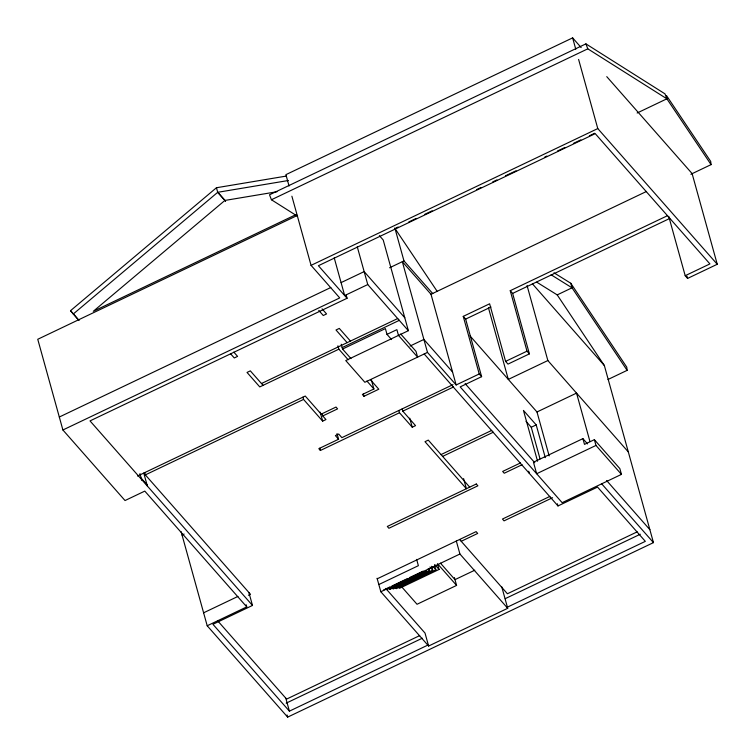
<?xml version="1.0" encoding="UTF-8"?>
<svg xmlns="http://www.w3.org/2000/svg" width="755" height="755" viewBox="0 0 755 755"><rect width="100%" height="100%" fill="white"/><g stroke="black" fill="none" stroke-linecap="round" stroke-linejoin="round"><path stroke-width="1.13" d="M78.671 320.195L70.517 310.692L216.449 187.74L286.202 176.094M73.244 314.033L217.714 192.308L288.401 180.502M581.161 47.565L572.63 37.873L285.909 174.65L289.052 185.994M690.891 174.254L711.068 164.628L666.882 98.811L664.985 93.856L585.908 43.865L269.526 194.799L271.423 199.754L297.489 216.232M271.423 199.754L587.805 48.83L666.882 98.811L637.144 113.005M296.13 214.552L93.299 311.305L224.886 200.443L276.981 191.742M297.545 215.345L37.75 339.278L62.901 429.982L125.028 500.546L144.8 491.109L246.753 606.897L207.2 625.763L181.106 531.652M291.883 196.196L311.06 265.354L597.781 128.577L717.25 264.269L687.588 278.416L685.2 275.698L668.741 216.355M396.054 228.01L398.178 227M408.804 221.932L416.231 218.384M424.735 214.335L432.162 210.787M476.773 189.505L481.02 187.476M492.704 181.908L496.95 179.879M505.444 175.83L516.071 170.762M544.742 157.078L546.865 156.068M557.492 151L564.919 147.452M573.423 143.403L580.85 139.854M589.353 135.806L594.657 133.267M59.315 417.024L330.822 287.504M341.081 282.606L364.155 271.602L404.774 317.732M389.589 267.77L403.972 260.909L432.785 293.629M62.901 429.982L339.731 297.923L311.06 265.354M621.459 474.385L595.978 445.441L536.654 473.734L533.455 462.22L582.898 438.636L584.493 444.393L594.374 439.674L619.864 468.628L621.459 474.385L562.145 502.679L460.191 386.89L481.614 376.679L479.227 373.961L456.152 384.965L427.481 352.406L364.863 382.275L345.752 360.56L408.37 330.69L367.751 284.559L344.676 295.564L334.21 257.814M346.168 295.035L347.064 298.272L90.015 420.903L252.491 605.444L212.938 624.309L289.401 711.153L427.821 645.119M427.481 352.406L402.33 261.702L431.001 294.261L646.535 191.44M261.466 383.531L397.781 318.497M348.206 359.795L338.863 349.178L259.767 386.909L247.027 372.432L250.32 370.865L263.061 385.333M342.157 347.602L399.47 320.262M341.222 344.223L342.553 349.046L385.399 328.604L386.994 334.371L391.581 339.58M386.994 334.371L396.885 329.652L398.48 335.409L417.6 357.115L415.996 351.358L400.707 333.993M479.227 373.961L463.249 316.373L489.617 303.793L505.586 361.381L507.983 364.099L529.397 353.878L527.009 351.169L510.238 290.694L667.373 215.741M510.238 290.694L512.636 293.412L669.76 218.45M463.249 316.373L465.646 319.091L490.958 307.011M137.514 476.056L305.246 396.045L321.177 414.136L336.003 407.058L337.598 408.87L322.772 415.948L322.149 413.693M410.05 346.045L423.885 339.448L452.566 372.007M322.772 415.948L325.952 419.563L322.659 421.13L303.548 399.423L145.356 474.886L144.734 472.639M536.767 282.172L557.209 294.894L572.035 287.815L570.771 283.248L553.962 272.791M371.403 379.963L373.904 388.976L362.372 394.478L363.967 396.29L378.793 389.221L370.45 379.737M337.023 433.596L338.589 439.231L318.818 448.659L320.413 450.471L399.499 412.74L412.249 427.207L415.543 425.641L402.802 411.164L402.17 408.908M453 384.644L341.883 437.655L338.702 434.04L335.399 435.607L338.589 439.231M505.586 361.381L527.009 351.169M685.2 275.698L709.917 263.91L595.223 133.644L318.393 265.713L347.064 298.272M402.802 411.164L453.538 386.956M182.049 535.059L184.126 534.068M628.302 451.915L547.856 360.55L508.313 379.416L488.457 307.804M441.033 454.585L491.769 430.378M442.619 456.398L493.364 432.19M470.063 335.966L536.984 411.975L576.537 393.11L589.966 441.562M607.992 379.491L627.122 370.356L626.763 367.156L570.771 283.248M526.018 421.299L531.265 427.255L536.201 424.895L545.289 457.643M203.605 612.805L237.948 596.422M520.488 462.928L502.66 471.431L504.255 473.234L522.073 464.731M248.404 595.289L250.49 594.298L143.761 473.083L147.357 486.041M377.236 578.792L476.103 531.624L477.698 533.436L461.22 541.297M549.923 496.403L502.462 519.044L504.057 520.856L552.575 497.715M378.831 584.549L418.374 565.684L416.637 559.398M424.187 353.972L557.992 505.944L597.545 487.079L645.327 541.354L506.916 607.388M383.606 589.976L389.854 586.994M391.939 586.003L407.549 578.556M409.625 577.566L423.159 571.11M380.831 591.75L459.918 554.019L507.709 608.294L428.613 646.025L380.831 591.75L377.085 578.264M386.786 589.646L426.339 570.78M388.608 587.758L389.976 589.315L429.519 570.45L428.991 568.524M431.634 566.278L432.7 570.119L393.157 588.985L391.788 587.428M434.55 564.985L435.88 569.789L396.337 588.655L394.969 587.097M401.745 586.899L417.034 604.274L456.586 585.408L437.466 563.692L439.061 569.449L399.518 588.315L398.149 586.767M474.763 570.214L454.982 579.642L440.458 563.145M419.695 635.606L286.607 699.092L217.884 621.054M637.211 531.841L507.407 593.76L459.625 539.485M286.183 703.15L422.29 638.22M505.237 598.649L640.297 534.219M207.2 625.763L287.646 717.127L653.462 542.619L604.349 365.524L557.209 294.894M551.084 274.773L572.035 287.815L627.122 370.356M217.714 192.308L225.547 201.085L217.714 192.308L216.449 187.74M606.756 76.642L692.099 173.565L717.25 264.269M532.417 283.823L604.349 365.524M582.898 438.636L587.532 443.902M606.595 480.51L649.866 529.661M601.688 483.813L653.462 542.619M379.378 235.636L383.21 239.986L408.37 330.69M536.201 424.895L523.46 410.427L537.551 461.239M465.118 383.606L534.785 462.739M322.064 308.833L326.556 313.938L323.263 315.514L318.761 310.409M350.452 341.081L339.297 328.416L336.003 329.992L347.158 342.657M469.704 487.145L428.283 440.108L424.989 441.684L466.411 488.721L463.598 478.585M342.553 349.046L350.971 358.597M366.902 381.02L373.904 388.976M434.965 564.797L439.061 569.449M433.153 566.684L435.88 569.789M429.973 567.014L432.7 570.119M428.151 568.892L429.519 570.45M233.823 352.132L237.58 356.388L234.276 357.964L230.53 353.708M385.711 588.419L425.018 633.067L428.613 646.025M70.517 310.692L79.058 320.384M141.204 478.151L147.433 485.22M394.997 228.52L437.23 291.43M585.908 43.865L587.805 48.83M686.965 276.179L687.588 278.416M572.63 37.873L575.772 49.217M578.604 59.419L597.781 128.577M594.374 439.674L595.978 445.441M527.056 285.532L547.856 360.55M512.636 293.412L529.397 353.878M536.984 411.975L549.168 455.926M557.398 503.783L557.992 505.944M531.265 427.255L540.033 458.87M528.717 471.224L529.321 473.376M465.646 319.091L481.614 376.679M431.001 294.261L456.152 384.965M501.735 586.748L507.709 608.294M394.837 227.953L403.972 260.909M456.331 541.061L459.918 554.019M454.406 577.547L456.586 585.408M409.738 418.176L412.249 427.207M357.275 246.809L367.751 284.559M398.876 410.484L399.499 412.74M363.334 394.034L363.967 396.29M337.929 345.799L338.863 349.178M389.438 587.39L389.976 589.315M320.158 412.098L322.659 421.13M319.78 448.215L320.413 450.471M302.915 397.168L303.548 399.423M285.805 698.196L289.401 711.153M287.042 714.966L287.646 717.127M248.895 592.486L252.491 605.444M246.149 604.736L246.753 606.897M139.958 473.64L141.808 480.312M711.068 164.628L710.691 161.391L666.495 95.574L666.882 98.811M476.292 484.002L387.315 526.452L388.9 528.264L477.887 485.814L476.292 484.002"/></g></svg>
